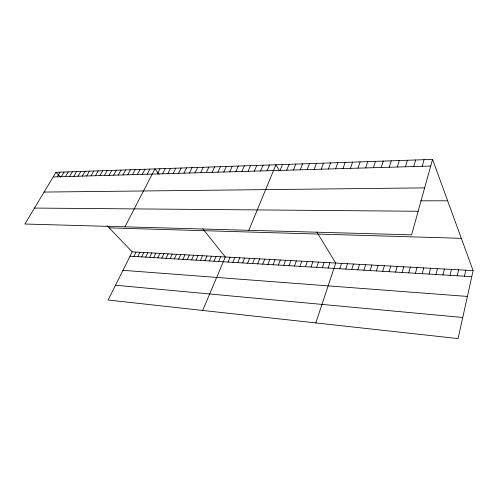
<?xml version="1.0" encoding="UTF-8"?>
<svg xmlns="http://www.w3.org/2000/svg" width="498" height="498" viewBox="0 0 498 498"><rect width="100%" height="100%" fill="white"/><g stroke="black" fill="none" stroke-linecap="round" stroke-linejoin="round"><path stroke-width="0.75" d="M473.1 270.601L458.085 338.596L108.072 300.026L132.169 251.857L473.1 270.601L432.55 159.404L55.969 172.308L24.9 224.025L411.591 234.857L432.55 159.404M464.441 276.209L465.798 270.202M457.195 275.774L458.583 269.804M450.036 275.344L451.456 269.412M442.965 274.921L444.403 269.026M435.968 274.504L437.431 268.64M429.052 274.087L430.533 268.26M422.211 273.682L423.717 267.887M415.444 273.278L416.982 267.513M408.758 272.873L410.315 267.152M402.147 272.481L403.722 266.785M395.605 272.089L397.199 266.43M422.173 166.288L424.053 159.696M389.131 271.703L390.749 266.075M413.757 166.531L415.674 159.983M382.732 271.317L384.369 265.72M376.401 270.937L378.063 265.378M405.459 166.774L407.408 160.263M370.139 270.563L371.819 265.036M397.273 167.011L399.259 160.543M363.945 270.196L365.638 264.693M389.199 167.241L391.216 160.823M357.819 269.829L359.531 264.357M351.75 269.462L353.48 264.027M381.238 167.471L383.279 161.091M345.749 269.107L347.498 263.697M373.382 167.702L375.455 161.358M339.817 268.752L341.578 263.367M315.813 322.916L335.714 263.05L316.877 232.099M365.625 167.926L367.729 161.626M328.12 268.049L329.919 262.726M322.368 267.706L324.179 262.415M357.975 168.143L360.11 161.887M350.43 168.361L352.584 162.143M316.672 267.364L318.496 262.104M311.032 267.028L312.875 261.792M342.979 168.579L345.164 162.398M305.455 266.691L307.303 261.487M299.927 266.362L301.794 261.182M335.627 168.791L337.831 162.647M294.461 266.038L296.341 260.884M328.369 168.996L330.597 162.896M289.045 265.714L290.938 260.585M321.204 169.208L323.457 163.145M283.686 265.39L285.591 260.292M278.376 265.073L280.293 260M314.126 169.407L316.404 163.381M273.122 264.762L275.052 259.713M307.142 169.613L309.445 163.624M267.918 264.45L269.86 259.427M262.77 264.139L264.718 259.147M300.244 169.812L302.566 163.861M257.665 263.834L259.626 258.867M293.434 170.005L295.781 164.091M252.611 263.529L254.584 258.587M286.711 170.204L289.07 164.321M247.606 263.23L249.591 258.313M280.069 170.391L282.447 164.545M242.651 262.938L244.643 258.039M237.739 262.639L239.743 257.771M248.844 230.3L275.911 164.77L279.502 170.683M232.877 262.353L234.888 257.503M267.028 170.77L269.443 164.994M228.059 262.06L230.082 257.242M260.622 170.951L263.062 165.212M202.692 310.453L225.32 256.974L202.873 228.912M218.641 261.5L220.676 256.719M254.297 171.138L256.75 165.429M214.028 261.22L216.076 256.47M248.054 171.318L250.519 165.641M209.465 260.952L211.519 256.221M204.939 260.678L207.006 255.972M241.879 171.493L244.362 165.853M200.457 260.41L202.53 255.723M196.019 260.143L198.092 255.48M235.778 171.673L238.274 166.058M191.612 259.881L193.697 255.237M229.746 171.847L232.261 166.27M187.248 259.62L189.34 255.001M223.789 172.015L226.316 166.469M182.928 259.358L185.026 254.764M178.639 259.103L180.743 254.528M217.9 172.19L220.44 166.674M174.387 258.848L176.504 254.291M212.073 172.358L214.632 166.874M170.179 258.599L172.296 254.061M166.002 258.35L168.125 253.831M206.321 172.52L208.886 167.067M161.862 258.101L163.991 253.607M200.632 172.688L203.209 167.26M157.76 257.858L159.895 253.382M153.689 257.609L155.83 253.158M195.011 172.85L197.6 167.453M149.661 257.373L151.803 252.934M189.445 173.011L192.047 167.645M145.659 257.13L147.813 252.716M141.693 256.893L143.854 252.498M183.949 173.167L186.563 167.832M178.514 173.323L181.135 168.019M137.765 256.657L139.926 252.281M133.869 256.426L136.035 252.069M173.136 173.478L175.769 168.206M167.82 173.634L170.465 168.386M162.566 173.783L165.212 168.567M157.362 173.933L160.02 168.741M124.973 226.827L154.884 168.915L159.173 174.275M147.215 174.225L149.892 169.09M142.26 174.368L144.949 169.258M137.361 174.512L140.056 169.426M132.518 174.655L135.213 169.594M127.718 174.792L130.42 169.756M122.969 174.929L125.683 169.918M118.269 175.066L120.989 170.079M113.619 175.196L116.345 170.241M109.018 175.333L111.745 170.397M104.462 175.464L107.195 170.553M99.949 175.595L102.688 170.708M95.485 175.719L98.231 170.858M91.066 175.85L93.817 171.013M86.689 175.975L89.441 171.163M82.357 176.099L85.114 171.312M78.062 176.224L80.825 171.455M73.816 176.348L76.58 171.598M69.608 176.466L72.378 171.748M65.443 176.591L68.22 171.891M61.316 176.709L64.093 172.028M57.233 176.827L60.009 172.171M53.18 176.946L430.708 166.046M44.098 192.066L424.645 187.877M420.667 200.812L447.652 200.806M34.486 208.071L418.152 211.258M109.199 227.872L461.329 238.324M130.003 256.196L471.768 276.645M122.931 270.321L467.398 296.435M115.48 285.223L462.748 317.487M55.969 172.308L60.544 177.083M107.132 225.719L132.169 251.857"/></g></svg>
